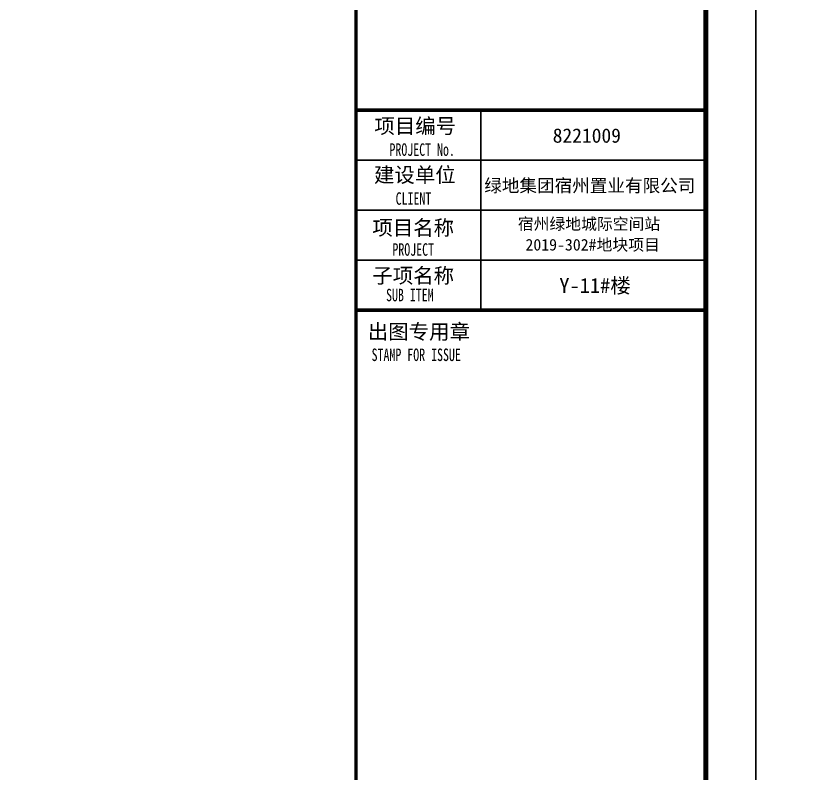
# Model space of a CAD drawing. Extents: x 3002737 to 4077523, y -995787 to -7267.
# Drawn here: x 3102033 to 3118060, y -735365 to -720205 of the extents above; entities that cross this region are included whole.
import ezdxf
from ezdxf.xclip import XClip

# ---------------------------------------------------------------- set-up
doc = ezdxf.new("R2010")
doc.units = 0
doc.header["$LTSCALE"] = 1000
doc.header["$MEASUREMENT"] = 0
doc.header["$XCLIPFRAME"] = 2
doc.linetypes.add('DOTE', pattern=[2.42, 2, -0.2, 0.02, -0.2])
doc.layers.get('0').update_dxf_attribs({"linetype": 'CONTINUOUS'})
doc.layers.add('!!电气', color=1, linetype='CONTINUOUS')
doc.layers.add('图签文字', color=4, linetype='CONTINUOUS')
for name, color, linetype, lineweight in [('DOTE', 19, 'DOTE', 9), ('图框', 147, 'CONTINUOUS', 20), ('图签', 147, 'CONTINUOUS', 18)]:
    doc.layers.add(name, color=color, linetype=linetype, lineweight=lineweight)
doc.layers.add('yichutu', color=7, linetype='CONTINUOUS', true_color=0xffffff, plot=False)
doc.styles.add('宋体', font='', dxfattribs={"height": 4})
doc.styles.add('建筑图签-1', font='simhei.ttf', dxfattribs={"width": 0.7})
doc.styles.get('宋体').set_extended_font_data('SimSun')

# ---------------------------------------------------------------- blocks, each defined once
blk = doc.blocks.new('A$C086A1D60')
at = {"layer": '图框'}
for points, const_width in [([(0, 0), (0, 57400)], 70), ([(0, 35100), (7000, 35100)], 70), ([(0, 35100), (7000, 35100)], 70), ([(2500, 31100), (2500, 35100)], 35), ([(0, 34100), (7000, 34100)], 35), ([(0, 33100), (7000, 33100)], 35), ([(0, 32100), (7000, 32100)], 35), ([(7000, 31100), (0, 31100)], 70)]:
    blk.add_lwpolyline(points, dxfattribs=dict(at, const_width=const_width))
at = {"layer": '图签', "color": 154, "style": '宋体'}
for s, height, p in [('8221009', 286.7, (3937, 34448)), ('绿地集团宿州置业有限公司', 258.01, (2568, 33462)), ('宿州绿地城际空间站', 232.2, (3238, 32709)), ('2019-302#地块项目', 232.21, (3392, 32291))]:
    blk.add_text(s, height=height, dxfattribs=at).set_placement(p)
at = {"layer": '图签文字', "color": 7, "style": '建筑图签-1'}
for s, p in [('项目编号', (368, 34632)), ('建设单位', (360, 33655)), ('项目名称', (327, 32597)), ('子项名称', (327, 31640)), ('出图专用章', (236, 30518))]:
    blk.add_text(s, height=300, dxfattribs=at).set_placement(p)
at = {"layer": '图签文字', "style": '建筑图签-1', "width": 0.7}
for s, p in [('PROJECT No.', (670, 34185, -1799)), ('CLIENT', (794, 33206)), ('PROJECT', (729, 32187)), ('SUB ITEM', (602, 31276)), ('STAMP FOR ISSUE', (313, 30081))]:
    blk.add_text(s, height=250, dxfattribs=at).set_placement(p)
at = {"layer": '图签文字', "color": 2, "style": '建筑图签-1'}
blk.add_text('Y-11#楼', height=300, dxfattribs=at).set_placement((4069, 31441))
blk = doc.blocks.new('A$C74D73064')
at = {"layer": 'DOTE', "color": 252}
blk.add_line((196116, 26519), (-86385, 26519), dxfattribs=at)

msp = doc.modelspace()

# ---------------------------------------------------------------- linework, layer by layer
at = {"layer": 'yichutu', "color": 7, "true_color": 0xffffff}
for points in [[(3032735, -758186.6), (3032735, -698786.6), (3116835, -698786.6), (3116835, -758186.6)], [(3116835, -758186.6), (3116835, -698786.6), (3200935, -698786.6), (3200935, -758186.6)]]:
    msp.add_lwpolyline(points, close=True, dxfattribs=at)
at = {"layer": '图框'}
for points in [[(3032735, -698786.6), (3116835, -698786.6), (3116835, -758186.6), (3032735, -758186.6)], [(3032735, -698786.6), (3116835, -698786.6), (3116835, -758186.6), (3032735, -758186.6)], [(3116835, -698786.6), (3200935, -698786.6), (3200935, -758186.6), (3116835, -758186.6)], [(3116835, -698786.6), (3200935, -698786.6), (3200935, -758186.6), (3116835, -758186.6)]]:
    msp.add_lwpolyline(points, close=True, dxfattribs=at)
at = {"layer": '图框', "const_width": 100}
msp.add_lwpolyline([(3115835, -757186.6), (3115835, -699786.6), (3035235, -699786.6), (3035235, -757186.6)], close=True, dxfattribs=at)

# ---------------------------------------------------------------- block references
at = {"layer": '!!电气'}
msp.add_blockref('A$C086A1D60', (3108835, -757186.6), dxfattribs=at)
ref = msp.add_blockref('A$C74D73064', (2940324.4, -750295.6))
XClip(ref).set_block_clipping_path([(104713.0339338902, 10073.5896271096), (158713.0208014316, 29573.5896259328)])

doc.saveas('drawing.dxf')
